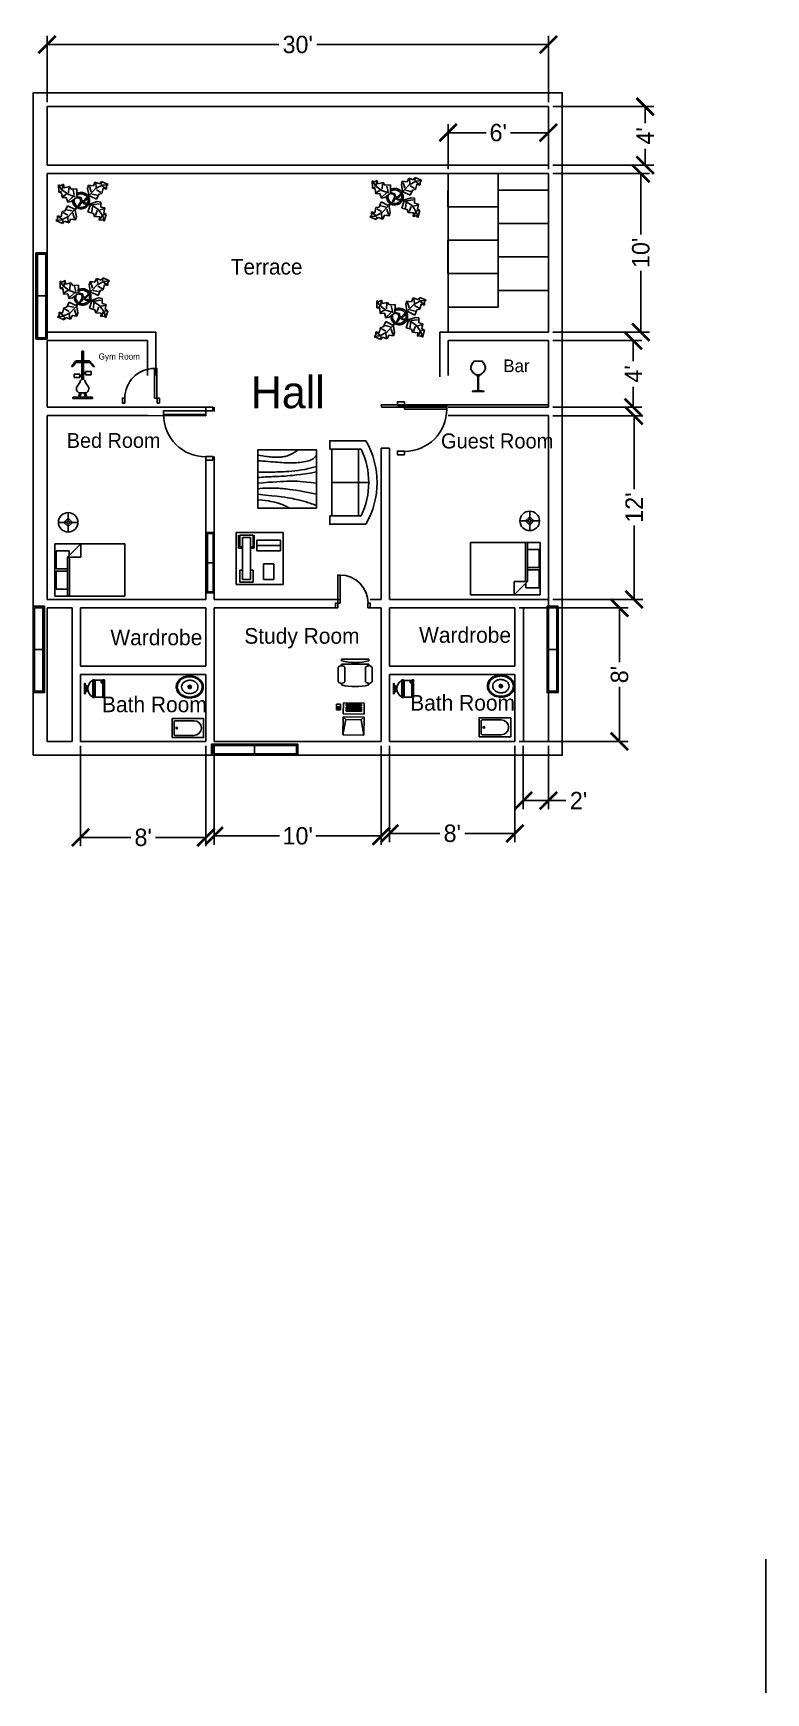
# Model space of a CAD drawing. Header units: inches. Extents: x 1434 to 1961, y 2230 to 3423.
import ezdxf

# ---------------------------------------------------------------- set-up
doc = ezdxf.new("R2010")
doc.units = ezdxf.units.IN
for name, color, linetype in [('blocks', 4, 'Continuous'), ('cad-block.com', 250, 'Continuous'), ('dim', 50, 'Continuous'), ('door', 6, 'Continuous'), ('hatches', 3, 'Continuous'), ('text', 2, 'Continuous'), ('windows', 30, 'Continuous')]:
    doc.layers.add(name, color=color, linetype=linetype)
doc.styles.get("Standard").update_dxf_attribs({"font": 'CENTAUR.TTF'})
doc.dimstyles.new('dim', dxfattribs={"dimscale": 5, "dimtxt": 2.5, "dimasz": 2.5, "dimexe": 1.25, "dimexo": 0.625, "dimtad": 0, "dimlunit": 4, "dimtxsty": 'Standard', "dimblk": 'ARCHTICK', "dimcen": 2.5, "dimadec": 0, "dimazin": 0, "dimtfac": 1, "dimtmove": 0, "dimatfit": 3, "dimfxl": 1, "dimarcsym": 0})

# ---------------------------------------------------------------- blocks, each defined once
blk = doc.blocks.new('door1')
at = {"layer": 'door'}
for points in [[(-6.1, 6), (-3.1, 6), (-3.1, 42), (-6.1, 42)], [(-44.9, 0), (-41.9, 0), (-41.9, 6), (-44.9, 6)], [(-3, 0), (0, 0), (0, 6), (-3, 6)]]:
    blk.add_lwpolyline(points, close=True, dxfattribs=at)
blk.add_arc((-6.1, 6), 36, 90, 180, dxfattribs=at)
blk = doc.blocks.new('window')
at = {"layer": 'windows'}
blk.add_line((-31, 7), (-31, 1), dxfattribs=at)
for points in [[(-62, 0), (0, 0), (0, 8), (-62, 8)], [(-61, 1), (-1, 1), (-1, 7), (-61, 7)]]:
    blk.add_lwpolyline(points, close=True, dxfattribs=at)
blk = doc.blocks.new('Bath Tub - 26 x 60 in.')
for p, q in [((8, -18), (10, -18)), ((9, -17), (9, -19))]:
    blk.add_line(p, q)
blk.add_lwpolyline([(0, -36), (0, 0), (60, 0), (60, -36)], close=True)
for points in [[(4, -30), (4, -6)], [(6, -4), (42, -4)], [(42, -32), (6, -32)]]:
    blk.add_lwpolyline(points)
for radius in [1.5, 1]:
    blk.add_circle((9, -18), radius)
for centre, radius, start, end in [((5.75, -5.75), 1.77, 81.8699, 188.1301), ((5.75, -30.25), 1.77, 171.8699, 278.1301), ((42, -18), 14, 270, 90)]:
    blk.add_arc(centre, radius, start, end)
blk = doc.blocks.new('Sink - Oval top')
for p, q in [((-1, 0), (1, 0)), ((0, 1), (0, -1))]:
    blk.add_line(p, q)
at = {"linetype": 'Continuous'}
for points in [[(-12.2, 0.4, 0.117634), (-11.5, -3.4, 0.104469), (-8.9, -6.8, 0.090016), (-5.1, -9.1, 0.08192), (-0.3, -10, 0.08192), (4.5, -9.4, 0.090016), (8.4, -7.4, 0.104469), (11.2, -4.1, 0.117634), (12.2, -0.4, 0.117634), (11.5, 3.4, 0.104469), (8.9, 6.8, 0.090016), (5.1, 9.1, 0.08192), (0.3, 10, 0.08192), (-4.5, 9.4, 0.090016), (-8.4, 7.4, 0.104469), (-11.2, 4.1, 0.117634)], [(-11.3, 0.2, 0.118622), (-10.5, -3.3, 0.104678), (-8.1, -6.4, 0.089562), (-4.5, -8.4, 0.081185), (-0.1, -9.2, 0.081185), (4.3, -8.5, 0.089562), (7.9, -6.6, 0.104678), (10.4, -3.5, 0.118622), (11.3, -0.2, 0.118622), (10.5, 3.3, 0.104678), (8.1, 6.4, 0.089562), (4.5, 8.4, 0.081185), (0.1, 9.2, 0.081185), (-4.3, 8.5, 0.089562), (-7.9, 6.6, 0.104678), (-10.4, 3.5, 0.118622)], [(-7.4, 0.1, 0.118283), (-6.9, -2.2, 0.104607), (-5.3, -4.2, 0.089718), (-3, -5.5, 0.081436), (-0.1, -6, 0.081436), (2.8, -5.6, 0.089718), (5.2, -4.3, 0.104607), (6.9, -2.3, 0.118283), (7.4, -0.1, 0.118283), (6.9, 2.2, 0.104607), (5.3, 4.2, 0.089718), (3, 5.5, 0.081436), (0.1, 6, 0.081436), (-2.8, 5.6, 0.089718), (-5.2, 4.3, 0.104607), (-6.9, 2.3, 0.118283)]]:
    blk.add_lwpolyline(points, format="xyb", close=True, dxfattribs=at)
for radius in [1.5, 1]:
    blk.add_circle((0, 0), radius)
blk = doc.blocks.new('Toilet - front')
for p, q in [((-10, 22), (-10, 12)), ((-10, 21), (-7, 21)), ((-7, 20), (-10, 20)), ((-7, 21), (-7, 20)), ((10, 12), (10, 22)), ((10.5, 12), (-10.5, 12)), ((-10.5, 10), (-10.5, 12)), ((10.5, 10), (-10.5, 10)), ((9, 13), (-9, 13)), ((-9, 13), (-9, 12)), ((4, 2), (-4, 2)), ((-4, 2), (-4, 1)), ((-3, 4.4065), (-3, 2)), ((-2, 2), (-2, 4.1658)), ((2, 4.1658), (2, 2)), ((3, 2), (3, 4.4065)), ((4, 1), (4, 2)), ((9, 12), (9, 13)), ((10.5, 12), (10.5, 10))]:
    blk.add_line(p, q)
for points in [[(10.5, 22), (10.5, 24), (-10.5, 24), (-10.5, 22)], [(6, 0), (6, 1), (-6, 1), (-6, 0)]]:
    blk.add_lwpolyline(points, close=True)
blk.add_arc((0, 15.3333), 11.3333, 208.0725, 331.9275)
blk = doc.blocks.new('Bed - Queen')
at = {"linetype": 'Continuous'}
for p, q in [((0, -80.00003), (0, 0)), ((0, 0), (59.99999, 0)), ((59.99999, 0), (59.99999, -80.00003)), ((0, -14.4), (44.8, -14.4)), ((44.8, -16.8), (0, -16.8)), ((7.99999, -1.2), (28.79998, -1.2)), ((7.99999, -14.4), (7.99999, -1.2)), ((28.79998, -1.2), (28.79998, -14.4)), ((31.19999, -1.2), (51.99999, -1.2)), ((31.19999, -14.4), (31.19999, -1.2)), ((59.99999, -29.6), (44.8, -14.4)), ((44.8, -14.4), (44.8, -29.6)), ((51.99999, -16.4), (46.79936, -16.4)), ((51.99999, -1.2), (51.99999, -16.4)), ((44.8, -29.6), (59.99999, -29.6)), ((59.99999, -80.00003), (0, -80.00003))]:
    blk.add_line(p, q, dxfattribs=at)
blk = doc.blocks.new('Chair - Desk')
at = {"linetype": 'Continuous'}
for p, q in [((-8.5, 0), (-8.5, -1)), ((-8.5, 0), (8.5, 0)), ((8.5, 0), (8.5, -1)), ((-10.5, -5), (-10.5, -14)), ((-8.5, -3), (-8.5, -4)), ((-8.5, -3), (8.5, -3)), ((-6.5, -14), (-6.5, -5)), ((-2, -3), (-2, -1.9355)), ((2, -1.9576), (2, -3)), ((6.5, -5), (6.5, -14)), ((8.5, -3), (8.5, -4)), ((10.5, -14), (10.5, -5)), ((-8.5, -15), (-8.5, -16)), ((8.5, -15), (8.5, -16))]:
    blk.add_line(p, q, dxfattribs=at)
for centre, radius, start, end in [((-8.5, -6.5), 2.5, 36.8699, 143.1301), ((0, 34.625), 36.625, 256.5803, 283.4197), ((8.5, -6.5), 2.5, 36.8699, 143.1301), ((-8.5, -12.5), 2.5, 216.8699, 323.1301), ((0, 19.625), 36.625, 256.5803, 283.4197), ((8.5, -12.5), 2.5, 216.8699, 323.1301)]:
    blk.add_arc(centre, radius, start, end, dxfattribs=at)
blk = doc.blocks.new('Computer Terminal')
at = {"linetype": 'Continuous'}
for p, q in [((-10, 11.5), (5, 11.5)), ((-8, 0.5), (-10, 11.5)), ((-10, -1.5), (-10, 11.5)), ((-10, -1.5), (-8, 0.5)), ((3, 0.5), (-8, 0.5)), ((5, 11.5), (3, 0.5)), ((3, 0.5), (5, -1.5)), ((5, 11.5), (5, -1.5)), ((5, -1.5), (-10, -1.5)), ((-10, -11.5), (-10, -3.5)), ((-10, -3.5), (5, -3.5)), ((5, -11.5), (-10, -11.5)), ((-8, -5.5), (-8, -8.5)), ((3, -5.5), (-8, -5.5)), ((3, -6.5), (-8, -6.5)), ((-8, -7.5), (3, -7.5)), ((-8, -8.5), (3, -8.5)), ((-8, -9.5), (-8, -10.5)), ((3, -9.5), (-8, -9.5)), ((-8, -10.5), (3, -10.5)), ((3, -8.5), (3, -5.5)), ((3, -10.5), (3, -9.5)), ((5, -3.5), (5, -11.5)), ((10, -6.5), (7, -6.5)), ((7, -6.5), (7, -10.5)), ((7, -10.5), (10, -10.5)), ((9.5, -7.5), (7.5, -7.5)), ((7.5, -7.5), (7.5, -8.5)), ((7.5, -8.5), (9.5, -8.5)), ((8.5, -7.5), (8.5, -8.5)), ((9.5, -8.5), (9.5, -7.5)), ((10, -10.5), (10, -6.5))]:
    blk.add_line(p, q, dxfattribs=at)
blk = doc.blocks.new('Lamp - Table')
at = {"linetype": 'Continuous'}
for p, q in [((-1, 0), (-7, 0)), ((0, 3), (-3, 0)), ((-3, 0), (0, -3)), ((0, 7), (0, 1)), ((3, 0), (0, 3)), ((0, -3), (3, 0)), ((1, 0), (7, 0)), ((0, -1), (0, -7))]:
    blk.add_line(p, q, dxfattribs=at)
for radius in [7, 1]:
    blk.add_circle((0, 0), radius, dxfattribs=at)
blk = doc.blocks.new('Sofa - Roundback Loveseat 5 ft.')
at = {"linetype": 'Continuous'}
for p, q in [((-24, -33.99998), (-24, -11.46958)), ((0, -32.44198), (0, -5.99998)), ((24.00004, -33.99998), (24.00004, -11.46958)), ((-23.9998, -13.38178), (23.99986, -13.38178)), ((-24, -32.44198), (24.00004, -32.44198))]:
    blk.add_line(p, q, dxfattribs=at)
for points in [[(-24, -33.99998), (-30, -33.99998), (-30, -7.99998)], [(30.00004, -7.99998), (30.00004, -33.99998), (24.00004, -33.99998)]]:
    blk.add_lwpolyline(points, dxfattribs=at)
for centre, radius, start, end in [((0, -60.24998), 60.24998, 60.13715, 119.8628), ((0, -61.38438), 55.38444, 64.32083, 115.6792)]:
    blk.add_arc(centre, radius, start, end, dxfattribs=at)
blk = doc.blocks.new('Table - Square Woodgrain 42 x 42 in.')
at = {"linetype": 'Continuous'}
blk.add_line((0, -42), (42, -42), dxfattribs=at)
for points in [[(0, -4), (1.704, -4.2172), (3.2358, -4.4188), (4.615, -4.604), (5.8615, -4.7721), (6.9951, -4.9224), (8.0357, -5.0541), (9.0031, -5.1667), (9.9171, -5.2594), (10.7951, -5.3316), (11.6445, -5.3836), (12.4702, -5.4157), (13.277, -5.4283), (14.0698, -5.4217), (14.8535, -5.3964), (15.6331, -5.3526), (16.4133, -5.2908), (17.1986, -5.2103), (17.9913, -5.1062), (18.793, -4.9727), (19.6056, -4.8038), (20.4307, -4.5937), (21.2701, -4.3365), (22.1256, -4.0262), (22.9989, -3.6571), (23.888, -3.2272), (24.7756, -2.7516), (25.6408, -2.2491), (26.4624, -1.7387), (27.2195, -1.2395), (27.891, -0.7703), (28.456, -0.3501), (28.8934, 0.002)], [(0, -42), (0, 0), (42, 0), (42, -42)], [(0, -8), (1.8203, -8.1001), (3.6741, -8.2149), (5.5411, -8.3408), (7.4011, -8.4741), (9.2339, -8.6112), (11.0193, -8.7484), (12.7371, -8.8821), (14.3671, -9.0086), (15.8954, -9.1246), (17.3337, -9.2278), (18.6997, -9.3159), (20.0116, -9.387), (21.2871, -9.4389), (22.5442, -9.4696), (23.8008, -9.477), (25.0749, -9.459), (26.3791, -9.4137), (27.7049, -9.3403), (29.0383, -9.2382), (30.3655, -9.1068), (31.6728, -8.9455), (32.9461, -8.7535), (34.1717, -8.5304), (35.3358, -8.2756), (36.4268, -7.9863), (37.443, -7.6521), (38.3849, -7.2603), (39.253, -6.7986), (40.048, -6.2542), (40.7705, -5.6147), (41.421, -4.8674), (42, -4)], [(42, -12), (39.1784, -12.8621), (36.4519, -13.5654), (33.8246, -14.1294), (31.3004, -14.5731), (28.8832, -14.9161), (26.577, -15.1775), (24.3858, -15.3768), (22.3136, -15.5332), (20.3622, -15.6632), (18.5254, -15.7718), (16.7947, -15.8612), (15.1618, -15.9338), (13.6183, -15.9916), (12.1558, -16.0369), (10.7659, -16.0718), (9.4403, -16.0987), (8.1703, -16.1191), (6.9461, -16.1325), (5.7577, -16.1377), (4.595, -16.1335), (3.4479, -16.1188), (2.3064, -16.0924), (1.1604, -16.0532), (0, -16)], [(42, -16), (37.6529, -16.7365), (33.8802, -17.329), (30.6179, -17.7961), (27.8015, -18.1561), (25.3668, -18.4275), (23.2497, -18.6288), (21.3859, -18.7785), (19.7111, -18.8949), (18.1693, -18.9939), (16.7375, -19.0795), (15.401, -19.1534), (14.1449, -19.217), (12.9544, -19.2717), (11.8148, -19.3191), (10.7113, -19.3606), (9.6291, -19.3976), (8.5534, -19.4323), (7.47, -19.4689), (6.3643, -19.5122), (5.222, -19.5672), (4.0288, -19.6386), (2.7703, -19.7313), (1.4321, -19.8501), (0, -20)], [(0, -24), (3.9243, -23.6805), (7.4766, -23.4138), (10.6891, -23.1954), (13.5943, -23.0205), (16.2247, -22.8847), (18.6125, -22.7832), (20.7903, -22.7116), (22.7903, -22.6651), (24.6563, -22.642), (26.4764, -22.6507), (28.35, -22.7024), (30.3766, -22.8084), (32.6555, -22.98), (35.2861, -23.2283), (38.3678, -23.5645), (42, -24)], [(42, -32), (37.392, -31.017), (33.4585, -30.2231), (30.1291, -29.5949), (27.3334, -29.109), (25.0009, -28.742), (23.0612, -28.4707), (21.4439, -28.2716), (20.0786, -28.1215), (18.8998, -28.0002), (17.8609, -27.9014), (16.9206, -27.8219), (16.0371, -27.7588), (15.1691, -27.709), (14.2748, -27.6693), (13.3128, -27.6368), (12.2415, -27.6083), (11.0295, -27.5824), (9.6867, -27.5643), (8.233, -27.5608), (6.6884, -27.5787), (5.0728, -27.6248), (3.4062, -27.7058), (1.7086, -27.8286), (0, -28)], [(0, -32), (5.4026, -32.5358), (9.9494, -33.019), (13.7424, -33.4553), (16.8834, -33.8505), (19.4743, -34.2106), (21.6171, -34.5413), (23.4136, -34.8486), (24.9657, -35.1382), (26.3614, -35.4156), (27.6332, -35.6841), (28.7995, -35.9467), (29.8788, -36.2064), (30.8897, -36.4661), (31.8507, -36.7288), (32.7802, -36.9973), (33.6968, -37.2747), (34.6175, -37.5635), (35.5531, -37.8651), (36.5128, -38.1805), (37.506, -38.5108), (38.5421, -38.8568), (39.6302, -39.2197), (40.7797, -39.6004), (42, -40)], [(0, -36), (3.0098, -36.2857), (5.5354, -36.5643), (7.6368, -36.8359), (9.374, -37.1009), (10.807, -37.3597), (11.9957, -37.6126), (13.0002, -37.8599), (13.8804, -38.102), (14.6874, -38.3393), (15.4365, -38.5729), (16.1338, -38.8041), (16.7858, -39.0341), (17.3987, -39.264), (17.9787, -39.4952), (18.5322, -39.7288), (19.0655, -39.9662), (19.5832, -40.2081), (20.0842, -40.4544), (20.5657, -40.7046), (21.0249, -40.9581), (21.459, -41.2144), (21.8653, -41.4731), (22.2409, -41.7335), (22.5831, -41.9951)]]:
    blk.add_lwpolyline(points, dxfattribs=at)
blk = doc.blocks.new('Phone - Desk')
at = {"linetype": 'Continuous'}
for p, q in [((-4.5, -5), (-4.5, 5)), ((-4.5, 5), (4.5, 5)), ((-4, 4.5), (-4, 2)), ((-3.75, 4.5), (-3.75, 2.25)), ((-1.25, 4.5), (-3.75, 4.5)), ((-3.25, 4), (-3.25, -4)), ((-3.25, 4), (-1.75, 4)), ((-1.75, -4), (-1.75, 4)), ((-1.25, 2.25), (-1.25, 4.5)), ((-1, 2), (-1, 4.5)), ((4, 3.5), (-0.5, 3.5)), ((-0.5, 3.5), (-0.5, 1.5)), ((4, 1.5), (4, 3.5)), ((4.5, 5), (4.5, -5)), ((-4, 2), (-3.25, 2)), ((-3.75, 2.25), (-3.25, 2.25)), ((-1.75, 2.25), (-1.25, 2.25)), ((-1.75, 2), (-1, 2)), ((-0.5, 2.5), (4, 2.5)), ((-0.5, 1.5), (4, 1.5)), ((-3.75, -2.25), (-3.25, -2.25)), ((-3.75, -4.5), (-3.75, -2.25)), ((-1.75, -2.25), (-1.25, -2.25)), ((-1.25, -2.25), (-1.25, -4.5)), ((2.75, -1), (0.75, -1)), ((0.75, -1), (0.75, -4)), ((2.75, -4), (2.75, -1)), ((4.5, -5), (-4.5, -5)), ((-1.25, -4.5), (-3.75, -4.5)), ((-3.25, -4), (-1.75, -4)), ((0.75, -4), (2.75, -4))]:
    blk.add_line(p, q, dxfattribs=at)
blk = doc.blocks.new('Plant - Rubber or Philodendron')
at = {"linetype": 'Continuous'}
for p, q in [((8.8871, 10.7908), (9.9809, 13.4933)), ((9.9809, 13.4933), (13.3837, 12.301)), ((10.5828, 12.6946), (10.8893, 9.7953)), ((13.3837, 12.301), (14.68, 13.9039)), ((14.5816, 13.2037), (14.3848, 11.8033)), ((14.68, 13.9039), (19.3848, 11.8146)), ((-16.2005, 11.4774), (-13.9899, 8.1064)), ((-16.2005, 11.4774), (-14.8639, 10.7964)), ((-16.0159, 6.3329), (-16.2005, 11.4774)), ((-14.0069, 5.8704), (-16.0159, 6.3329)), ((-15.3434, 6.5514), (-13.9984, 6.9884)), ((-14.8639, 10.7964), (-12.6195, 11.8975)), ((-13.5868, 2.2894), (-14.0069, 5.8704)), ((-13.9899, 8.1064), (-9.5434, 4.7185)), ((-10.6784, 2.491), (-13.5868, 2.2894)), ((-13.3174, 8.325), (-13.0735, 11.0065)), ((-13.1329, 3.1804), (-10.6614, 4.727)), ((-12.6195, 11.8975), (-12.1909, 9.4345)), ((-12.1909, 9.4345), (-8.3829, 10.3)), ((-9.5858, -0.8715), (-10.6784, 2.491)), ((-9.5434, 4.7185), (-4.1917, 2.9888)), ((-9.1318, 0.0195), (-5.9793, 2.9025)), ((-8.8369, 9.409), (-9.0894, 5.6095)), ((-8.3829, 10.3), (-7.0549, 8.501)), ((-7.1228, -0.443), (-3.5248, 2.2131)), ((-7.0549, 8.501), (-3.0284, 8.6941)), ((-4.8529, 4.012), (-5.7184, 7.82)), ((-3.5248, 2.2131), (-3.3011, 2.4355)), ((-3.3011, 2.4355), (-0.5306, 1.7947)), ((-3.0284, 8.6941), (-3.0709, 3.1041)), ((-3.0709, 3.1041), (0.0797, 2.3163)), ((-0.5306, 1.7947), (-0.2255, -0.5527)), ((-0.5306, 1.7947), (-0.5306, 1.7947)), ((0.0797, 2.3163), (0.4866, -0.031)), ((0.4866, -0.031), (2.1141, 0.2298)), ((2.1141, 0.2298), (5.4346, 3.9146)), ((6.1032, 3.6844), (2.8262, -0.031)), ((4.6914, 8.8812), (5.3859, 11.2828)), ((4.6914, 8.8812), (5.5014, 4.4831)), ((5.3859, 11.2828), (8.8871, 10.7908)), ((5.4346, 3.9146), (5.5014, 4.4831)), ((5.9878, 10.4842), (7.1971, 6.3869)), ((11.1089, 1.1958), (6.1032, 3.6844)), ((10.3916, 8.7942), (6.2847, 4.4028)), ((7.7005, 4.8881), (11.5025, 3.9967)), ((15.3859, 11.3055), (10.3916, 8.7942)), ((14.2977, 6.1031), (10.9934, 7.9956)), ((12.7005, 4.8994), (11.1089, 1.1958)), ((14.8995, 5.3044), (12.7005, 4.8994)), ((15.7909, 9.1065), (14.8995, 5.3044)), ((15.2875, 10.6053), (17.5907, 9.2105)), ((19.3848, 11.8146), (15.3859, 11.3055)), ((18.1925, 8.4119), (15.7909, 9.1065)), ((19.3848, 11.8146), (18.1868, 10.9119)), ((18.1868, 10.9119), (18.1925, 8.4119)), ((-16.8157, -10.7754), (-14.4141, -11.4699)), ((-16.8101, -13.2754), (-16.8157, -10.7754)), ((-13.9107, -12.9688), (-16.2139, -11.574)), ((-14.4141, -11.4699), (-13.5228, -7.6679)), ((-14.0091, -13.669), (-9.0148, -11.1577)), ((-13.5228, -7.6679), (-11.3237, -7.2629)), ((-12.921, -8.4665), (-9.6166, -10.359)), ((-11.3237, -7.2629), (-9.7321, -3.5593)), ((-6.3237, -7.2516), (-10.1257, -6.3602)), ((-9.7321, -3.5593), (-4.7264, -6.0479)), ((-7.1228, -0.443), (-9.5858, -0.8715)), ((-9.0148, -11.1577), (-4.9047, -6.8122)), ((-4.611, -12.8477), (-5.8203, -8.7504)), ((-2.019, -3.6148), (-4.7264, -6.0479)), ((-4.1246, -6.8466), (-4.0579, -6.2781)), ((-3.3146, -11.2447), (-4.1246, -6.8466)), ((-4.0579, -6.2781), (-0.9375, -3.1608)), ((-3.3146, -11.2447), (-4.0092, -13.6463)), ((-2.019, -3.6148), (-0.2255, -0.5527)), ((-0.9375, -3.1608), (0.5883, -0.8135)), ((0.5883, -0.8135), (2.2447, -2.0916)), ((2.8262, -0.031), (1.3003, -0.5527)), ((1.3003, -0.5527), (2.4193, -1.4655)), ((2.2447, -2.0916), (6.7108, -2.6626)), ((2.4193, -1.4655), (6.895, -2.1175)), ((4.943, -7.9659), (6.7108, -2.6626)), ((8.8321, -9.0266), (4.943, -7.9659)), ((11.6605, -0.5413), (6.895, -2.1175)), ((12.3677, -6.1981), (7.219, -2.6772)), ((8.125, -4.0768), (7.7715, -7.9659)), ((8.3544, -2.7453), (13.1973, -2.1704)), ((9.5392, -11.1479), (8.8321, -9.0266)), ((13.4283, -11.5015), (9.5392, -11.1479)), ((10.2463, -10.4408), (11.6605, -6.9053)), ((11.6605, -0.5413), (14.1354, -0.8948)), ((15.5496, -10.7943), (12.3677, -6.1981)), ((13.0748, -13.9763), (13.4283, -11.5015)), ((16.2567, -5.8446), (13.4283, -6.5517)), ((14.8425, -10.7943), (13.7819, -13.2692)), ((14.1354, -0.8948), (14.1354, -4.4304)), ((14.1354, -4.4304), (16.9638, -5.1375)), ((16.6103, -14.6834), (15.5496, -10.7943)), ((17.3174, -9.7337), (15.9032, -9.7337)), ((16.9638, -5.1375), (16.2567, -8.673)), ((16.2567, -8.673), (18.0245, -9.7337)), ((18.0245, -9.7337), (16.6103, -14.6834)), ((-18.008, -14.1781), (-16.8101, -13.2754)), ((-18.008, -14.1781), (-14.0091, -13.669)), ((-13.3032, -16.2674), (-18.008, -14.1781)), ((-12.0069, -14.6645), (-13.3032, -16.2674)), ((-13.2048, -15.5672), (-13.008, -14.1668)), ((-8.6042, -15.8568), (-12.0069, -14.6645)), ((-9.206, -15.0581), (-9.5126, -12.1588)), ((-7.5103, -13.1543), (-8.6042, -15.8568)), ((-4.0092, -13.6463), (-7.5103, -13.1543)), ((15.5496, -13.6228), (13.0748, -13.9763)), ((16.6103, -14.6834), (15.5496, -13.6228))]:
    blk.add_line(p, q, dxfattribs=at)
for centre, radius, start, end in [((0.0308, 0.1664), 6, 178.6147, 235.1169), ((0.0308, 0.1664), 5, 168.1647, 238.6725), ((0, 0), 6.1275, 34.37569, 120.1028), ((-0.0601, -0.2075), 5.2461, 33.82192, 124.9414), ((-0.2664, 0.1682), 5.2775, 338.4094, 20.03007), ((-0.098, 0.1364), 6.1288, 341.2017, 26.09184), ((-0.0234, 0.3825), 6.1492, 242.5812, 331.2714), ((-0.1102, 0.4886), 5.2883, 247.3711, 327.472)]:
    blk.add_arc(centre, radius, start, end, dxfattribs=at)
blk = doc.blocks.new('Exercise Bike')
at = {"linetype": 'Continuous'}
for p, q in [((-0.75, 10), (-0.75, 17)), ((-0.75, 17), (0.25, 17)), ((-0.5, 17), (-0.5, 9.9929)), ((-0.25, 10), (-0.25, 17)), ((0, 17), (0, 9.9929)), ((0.25, 17), (0.25, 10)), ((-5.25, 10), (-8.25, 6)), ((-8.25, 6), (-7.25, 6)), ((-7.25, 6), (-5.25, 9)), ((-6.25, -2), (-6.25, 0.5)), ((-2.25, 0.5), (-6.25, 0.5)), ((-0.75, 10), (-5.25, 10)), ((-5.25, 9), (4.75, 9)), ((-2.25, -0.5), (-2.25, 0.5)), ((4.75, 10), (-0.75, 10)), ((-0.75, 5), (-0.75, 9)), ((-0.75, -3.0635), (-0.75, 5)), ((-0.75, 5), (0.25, 5)), ((-0.5, 8.9396), (-0.5, 5)), ((-0.25, 5), (-0.25, 9)), ((0, 8.9396), (0, 5)), ((0.25, 9), (0.25, 5)), ((0.25, 5), (0.25, -3.0635)), ((0.25, 1.5), (1.75, 1.5)), ((0.25, 1), (1.75, 1)), ((1.75, 2.5), (5.75, 2.5)), ((1.75, 1.5), (1.75, 2.5)), ((1.75, 1.5), (1.75, 0)), ((1.75, 0), (5.75, 0)), ((8.25, 6), (4.75, 10)), ((4.75, 9), (7.25, 6)), ((5.75, 2.5), (5.75, 0)), ((7.25, 6), (8.25, 6)), ((-2.25, -2), (-6.25, -2)), ((-2.25, -0.5), (-0.75, -0.5)), ((-2.25, -1), (-2.25, -0.5)), ((-2.25, -1), (-2.25, -2)), ((-0.75, -1), (-2.25, -1)), ((-7.25, -16), (-7.25, -17)), ((-4.75, -16), (-7.25, -16)), ((-7.25, -17), (6.75, -17)), ((-3.25, -16), (-4.75, -16)), ((-2.25, -13), (-3.25, -16)), ((-2.25, -16), (-1.25, -13)), ((-2.25, -13), (1.75, -13)), ((1.75, -16), (-2.25, -16)), ((0.75, -13), (1.75, -16)), ((1.75, -13), (2.75, -16)), ((6.75, -16), (2.75, -16)), ((6.75, -17), (6.75, -16))]:
    blk.add_line(p, q, dxfattribs=at)
for centre, radius, start, end in [((0.1685, -10.5843), 4.9531, 133.6443, 173.2256), ((-1.7006, -10.0005), 3.0494, 179.9906, 259.6205), ((-9.6692, -1.9154), 8.1889, 321.6175, 345.2525), ((-0.25, -4.625), 1.625, 22.61987, 157.3801), ((9.1691, -1.9154), 8.1889, 194.7476, 218.3825), ((1.2006, -10.0005), 3.0494, 280.3795, 0.0093894), ((-0.6686, -10.5843), 4.9531, 6.774486, 46.35562)]:
    blk.add_arc(centre, radius, start, end, dxfattribs=at)
blk = doc.blocks.new('_ArchTick')
at = {"color": 0, "linetype": 'ByBlock', "const_width": 0.15}
blk.add_lwpolyline([(-0.5, -0.5), (0.5, 0.5)], dxfattribs=at)
blk = doc.blocks.new('*D20')
at = {"layer": 'Defpoints', "color": 0, "transparency": 16777216}
for p in [(1468.4, 2913.8), (1558.4, 2913.8), (1558.4, 2844.8)]:
    blk.add_point(p, dxfattribs=at)
at = {"layer": 'dim', "color": 0, "lineweight": -2, "transparency": 16777216}
for p, q in [((1468.4, 2910.7), (1468.4, 2838.5)), ((1558.4, 2910.7), (1558.4, 2838.5)), ((1468.4, 2844.8), (1504.5, 2844.8)), ((1558.4, 2844.8), (1522.3, 2844.8))]:
    blk.add_line(p, q, dxfattribs=at)
at = {"layer": 'dim', "color": 0, "lineweight": -2, "transparency": 16777216, "xscale": 12.5, "yscale": 12.5, "zscale": 12.5, "rotation": 180}
blk.add_blockref('_ArchTick', (1468.4, 2844.8), dxfattribs=at)
at = {"layer": 'dim', "color": 0, "lineweight": -2, "transparency": 16777216, "xscale": 12.5, "yscale": 12.5, "zscale": 12.5}
blk.add_blockref('_ArchTick', (1558.4, 2844.8), dxfattribs=at)
at = {"layer": 'dim', "color": 0, "transparency": 16777216, "insert": (1513.4, 2844.8), "char_height": 12.5, "attachment_point": 5}
blk.add_mtext("8'", dxfattribs=at)
blk = doc.blocks.new('*D21')
at = {"layer": 'Defpoints', "color": 0, "transparency": 16777216}
for p in [(1564.4, 2913.8), (1684.4, 2913.8), (1684.4, 2845.9)]:
    blk.add_point(p, dxfattribs=at)
at = {"layer": 'dim', "color": 0, "lineweight": -2, "transparency": 16777216}
for p, q in [((1564.4, 2910.7), (1564.4, 2839.6)), ((1684.4, 2910.7), (1684.4, 2839.6)), ((1564.4, 2845.9), (1611.3, 2845.9)), ((1684.4, 2845.9), (1637.5, 2845.9))]:
    blk.add_line(p, q, dxfattribs=at)
at = {"layer": 'dim', "color": 0, "lineweight": -2, "transparency": 16777216, "xscale": 12.5, "yscale": 12.5, "zscale": 12.5, "rotation": 180}
blk.add_blockref('_ArchTick', (1564.4, 2845.9), dxfattribs=at)
at = {"layer": 'dim', "color": 0, "lineweight": -2, "transparency": 16777216, "xscale": 12.5, "yscale": 12.5, "zscale": 12.5}
blk.add_blockref('_ArchTick', (1684.4, 2845.9), dxfattribs=at)
at = {"layer": 'dim', "color": 0, "transparency": 16777216, "insert": (1624.4, 2845.9), "char_height": 12.5, "attachment_point": 5}
blk.add_mtext("10'", dxfattribs=at)
blk = doc.blocks.new('*D22')
at = {"layer": 'Defpoints', "color": 0, "transparency": 16777216}
for p in [(1804.4, 3201.8), (1804.4, 3153.8), (1865.4, 3153.8)]:
    blk.add_point(p, dxfattribs=at)
at = {"layer": 'dim', "color": 0, "lineweight": -2, "transparency": 16777216}
for p, q in [((1807.5, 3201.8), (1871.6, 3201.8)), ((1865.4, 3201.8), (1865.4, 3187)), ((1865.4, 3153.8), (1865.4, 3168.6)), ((1807.5, 3153.8), (1871.6, 3153.8))]:
    blk.add_line(p, q, dxfattribs=at)
at = {"layer": 'dim', "color": 0, "lineweight": -2, "transparency": 16777216, "xscale": 12.5, "yscale": 12.5, "zscale": 12.5}
for p, rotation in [((1865.4, 3201.8), 90), ((1865.4, 3153.8), 270)]:
    blk.add_blockref('_ArchTick', p, dxfattribs=dict(at, rotation=rotation))
at = {"layer": 'dim', "color": 0, "transparency": 16777216, "insert": (1865.4, 3177.8), "char_height": 12.5, "attachment_point": 5, "rotation": 90}
blk.add_mtext("4'", dxfattribs=at)
blk = doc.blocks.new('wine glass 1_cad-block.com')
for points in [[(0, 217), (-30, 217, -0.000002), (-30, 217, 0.61189), (-31, 215, -0.038243), (-37, 207, 0.093146), (-51, 179, 0.205185), (-48, 152, 0.130338), (-21, 123, -0.051117), (-9, 114, -0.172723), (-3, 103, -0.024234), (-2, 96), (-2, 15, -0.097914), (-4, 9, -0.199412), (-5, 7, -0.071481), (-12, 6, -0.019907), (-39, 4, 0.373891), (-42, 2, 0.414865), (-40, 0), (0, 0)], [(0, 217), (30, 217, 0.000002), (30, 217, -0.61189), (31, 215, 0.038243), (37, 207, -0.093146), (51, 179, -0.205185), (48, 152, -0.130338), (21, 123, 0.051117), (9, 114, 0.172723), (3, 103, 0.024234), (2, 96), (2, 15, 0.097914), (4, 9, 0.199412), (5, 7, 0.071481), (12, 6, 0.019907), (39, 4, -0.373891), (42, 2, -0.414865), (40, 0), (0, 0)]]:
    blk.add_lwpolyline(points, format="xyb")
at = {"color": 251}
for points in [[(0, 119, -0.1738), (-27, 129, -0.102659), (-47, 152, -0.205185), (-50, 179, -0.093146), (-36, 206, 0.045125), (-29, 216, 0.045125)], [(0, 119, 0.1738), (27, 129, 0.102659), (47, 152, 0.205185), (50, 179, 0.093146), (36, 206, -0.045125), (29, 216, -0.045125)]]:
    blk.add_lwpolyline(points, format="xyb", dxfattribs=at)
for points in [[(-30, 217), (-30, 217)], [(30, 217), (30, 217)]]:
    blk.add_lwpolyline(points)
for centre, start, end in [((-30, 216), 332.0751, 90), ((30, 216), 90, 207.9249)]:
    blk.add_arc(centre, 0.812, start, end)
blk = doc.blocks.new('A$C99d9858b')
at = {"layer": 'cad-block.com', "color": 5}
blk.add_blockref('wine glass 1_cad-block.com', (53, 0), dxfattribs=at)
blk = doc.blocks.new('*D27')
at = {"layer": 'Defpoints', "color": 0, "transparency": 16777216}
for p in [(1690.4, 2913.8), (1780.4, 2913.8), (1780.4, 2847.7)]:
    blk.add_point(p, dxfattribs=at)
at = {"layer": 'dim', "color": 0, "lineweight": -2, "transparency": 16777216}
for p, q in [((1690.4, 2910.7), (1690.4, 2841.4)), ((1780.4, 2910.7), (1780.4, 2841.4)), ((1690.4, 2847.7), (1726.5, 2847.7)), ((1780.4, 2847.7), (1744.3, 2847.7))]:
    blk.add_line(p, q, dxfattribs=at)
at = {"layer": 'dim', "color": 0, "lineweight": -2, "transparency": 16777216, "xscale": 12.5, "yscale": 12.5, "zscale": 12.5, "rotation": 180}
blk.add_blockref('_ArchTick', (1690.4, 2847.7), dxfattribs=at)
at = {"layer": 'dim', "color": 0, "lineweight": -2, "transparency": 16777216, "xscale": 12.5, "yscale": 12.5, "zscale": 12.5}
blk.add_blockref('_ArchTick', (1780.4, 2847.7), dxfattribs=at)
at = {"layer": 'dim', "color": 0, "transparency": 16777216, "insert": (1735.4, 2847.7), "char_height": 12.5, "attachment_point": 5}
blk.add_mtext("8'", dxfattribs=at)
blk = doc.blocks.new('*D28')
at = {"layer": 'Defpoints', "color": 0, "transparency": 16777216}
for p in [(1786.4, 2913.8), (1804.4, 2913.8), (1804.4, 2871.3)]:
    blk.add_point(p, dxfattribs=at)
at = {"layer": 'dim', "color": 0, "lineweight": -2, "transparency": 16777216}
for p, q in [((1786.4, 2910.7), (1786.4, 2865.1)), ((1804.4, 2910.7), (1804.4, 2865.1)), ((1786.4, 2871.3), (1804.4, 2871.3)), ((1804.4, 2871.3), (1816.9, 2871.3))]:
    blk.add_line(p, q, dxfattribs=at)
at = {"layer": 'dim', "color": 0, "lineweight": -2, "transparency": 16777216, "xscale": 12.5, "yscale": 12.5, "zscale": 12.5, "rotation": 180}
blk.add_blockref('_ArchTick', (1786.4, 2871.3), dxfattribs=at)
at = {"layer": 'dim', "color": 0, "lineweight": -2, "transparency": 16777216, "xscale": 12.5, "yscale": 12.5, "zscale": 12.5}
blk.add_blockref('_ArchTick', (1804.4, 2871.3), dxfattribs=at)
at = {"layer": 'dim', "color": 0, "transparency": 16777216, "insert": (1826.1, 2871.3), "char_height": 12.5, "attachment_point": 5}
blk.add_mtext("2'", dxfattribs=at)
blk = doc.blocks.new('*D30')
at = {"layer": 'Defpoints', "color": 0, "transparency": 16777216}
for p in [(1780.4, 3009.8), (1780.4, 2913.8), (1855.5, 2913.8)]:
    blk.add_point(p, dxfattribs=at)
at = {"layer": 'dim', "color": 0, "lineweight": -2, "transparency": 16777216}
for p, q in [((1783.5, 3009.8), (1861.8, 3009.8)), ((1855.5, 3009.8), (1855.5, 2970.7)), ((1855.5, 2913.8), (1855.5, 2953)), ((1783.5, 2913.8), (1861.8, 2913.8))]:
    blk.add_line(p, q, dxfattribs=at)
at = {"layer": 'dim', "color": 0, "lineweight": -2, "transparency": 16777216, "xscale": 12.5, "yscale": 12.5, "zscale": 12.5}
for p, rotation in [((1855.5, 3009.8), 90), ((1855.5, 2913.8), 270)]:
    blk.add_blockref('_ArchTick', p, dxfattribs=dict(at, rotation=rotation))
at = {"layer": 'dim', "color": 0, "transparency": 16777216, "insert": (1855.5, 2961.8), "char_height": 12.5, "attachment_point": 5, "rotation": 90}
blk.add_mtext("8'", dxfattribs=at)
blk = doc.blocks.new('*D31')
at = {"layer": 'Defpoints', "color": 0, "transparency": 16777216}
for p in [(1804.4, 3147.8), (1804.4, 3015.8), (1866, 3015.8)]:
    blk.add_point(p, dxfattribs=at)
at = {"layer": 'dim', "color": 0, "lineweight": -2, "transparency": 16777216}
for p, q in [((1807.5, 3147.8), (1872.2, 3147.8)), ((1866, 3147.8), (1866, 3094.9)), ((1866, 3015.8), (1866, 3068.8)), ((1807.5, 3015.8), (1872.2, 3015.8))]:
    blk.add_line(p, q, dxfattribs=at)
at = {"layer": 'dim', "color": 0, "lineweight": -2, "transparency": 16777216, "xscale": 12.5, "yscale": 12.5, "zscale": 12.5}
for p, rotation in [((1866, 3147.8), 90), ((1866, 3015.8), 270)]:
    blk.add_blockref('_ArchTick', p, dxfattribs=dict(at, rotation=rotation))
at = {"layer": 'dim', "color": 0, "transparency": 16777216, "insert": (1866, 3081.8), "char_height": 12.5, "attachment_point": 5, "rotation": 90}
blk.add_mtext("12'", dxfattribs=at)
blk = doc.blocks.new('*D33')
at = {"layer": 'Defpoints', "color": 0, "transparency": 16777216}
for p in [(1804.4, 3321.8), (1804.4, 3207.8), (1870.8, 3207.8)]:
    blk.add_point(p, dxfattribs=at)
at = {"layer": 'dim', "color": 0, "lineweight": -2, "transparency": 16777216}
for p, q in [((1807.5, 3321.8), (1877.1, 3321.8)), ((1870.8, 3321.8), (1870.8, 3277.9)), ((1870.8, 3207.8), (1870.8, 3251.8)), ((1807.5, 3207.8), (1877.1, 3207.8))]:
    blk.add_line(p, q, dxfattribs=at)
at = {"layer": 'dim', "color": 0, "lineweight": -2, "transparency": 16777216, "xscale": 12.5, "yscale": 12.5, "zscale": 12.5}
for p, rotation in [((1870.8, 3321.8), 90), ((1870.8, 3207.8), 270)]:
    blk.add_blockref('_ArchTick', p, dxfattribs=dict(at, rotation=rotation))
at = {"layer": 'dim', "color": 0, "transparency": 16777216, "insert": (1870.8, 3264.8), "char_height": 12.5, "attachment_point": 5, "rotation": 90}
blk.add_mtext("10'", dxfattribs=at)
blk = doc.blocks.new('*D34')
at = {"layer": 'Defpoints', "color": 0, "transparency": 16777216}
for p in [(1804.4, 3414.4), (1444.4, 3369.8), (1804.4, 3369.8)]:
    blk.add_point(p, dxfattribs=at)
at = {"layer": 'dim', "color": 0, "lineweight": -2, "transparency": 16777216}
for p, q in [((1444.4, 3373), (1444.4, 3420.6)), ((1444.4, 3414.4), (1610.7, 3414.4)), ((1804.4, 3414.4), (1638.1, 3414.4)), ((1804.4, 3373), (1804.4, 3420.6))]:
    blk.add_line(p, q, dxfattribs=at)
at = {"layer": 'dim', "color": 0, "lineweight": -2, "transparency": 16777216, "xscale": 12.5, "yscale": 12.5, "zscale": 12.5, "rotation": 180}
blk.add_blockref('_ArchTick', (1444.4, 3414.4), dxfattribs=at)
at = {"layer": 'dim', "color": 0, "lineweight": -2, "transparency": 16777216, "xscale": 12.5, "yscale": 12.5, "zscale": 12.5}
blk.add_blockref('_ArchTick', (1804.4, 3414.4), dxfattribs=at)
at = {"layer": 'dim', "color": 0, "transparency": 16777216, "insert": (1624.4, 3414.4), "char_height": 12.5, "attachment_point": 5}
blk.add_mtext("30'", dxfattribs=at)
blk = doc.blocks.new('*D35')
at = {"layer": 'Defpoints', "color": 0, "transparency": 16777216}
for p in [(1804.4, 3351.1), (1732.4, 3321.8), (1804.4, 3321.8)]:
    blk.add_point(p, dxfattribs=at)
at = {"layer": 'dim', "color": 0, "lineweight": -2, "transparency": 16777216}
for p, q in [((1732.4, 3325), (1732.4, 3357.3)), ((1732.4, 3351.1), (1759.7, 3351.1)), ((1804.4, 3351.1), (1777.2, 3351.1)), ((1804.4, 3325), (1804.4, 3357.3))]:
    blk.add_line(p, q, dxfattribs=at)
at = {"layer": 'dim', "color": 0, "lineweight": -2, "transparency": 16777216, "xscale": 12.5, "yscale": 12.5, "zscale": 12.5, "rotation": 180}
blk.add_blockref('_ArchTick', (1732.4, 3351.1), dxfattribs=at)
at = {"layer": 'dim', "color": 0, "lineweight": -2, "transparency": 16777216, "xscale": 12.5, "yscale": 12.5, "zscale": 12.5}
blk.add_blockref('_ArchTick', (1804.4, 3351.1), dxfattribs=at)
at = {"layer": 'dim', "color": 0, "transparency": 16777216, "insert": (1768.4, 3351.1), "char_height": 12.5, "attachment_point": 5}
blk.add_mtext("6'", dxfattribs=at)
blk = doc.blocks.new('*D36')
at = {"layer": 'Defpoints', "color": 0, "transparency": 16777216}
for p in [(1804.4, 3369.8), (1804.4, 3327.8), (1873.9, 3327.8)]:
    blk.add_point(p, dxfattribs=at)
at = {"layer": 'dim', "color": 0, "lineweight": -2, "transparency": 16777216}
for p, q in [((1807.5, 3369.8), (1880.1, 3369.8)), ((1873.9, 3369.8), (1873.9, 3358)), ((1873.9, 3327.8), (1873.9, 3339.6)), ((1807.5, 3327.8), (1880.1, 3327.8))]:
    blk.add_line(p, q, dxfattribs=at)
at = {"layer": 'dim', "color": 0, "lineweight": -2, "transparency": 16777216, "xscale": 12.5, "yscale": 12.5, "zscale": 12.5}
for p, rotation in [((1873.9, 3369.8), 90), ((1873.9, 3327.8), 270)]:
    blk.add_blockref('_ArchTick', p, dxfattribs=dict(at, rotation=rotation))
at = {"layer": 'dim', "color": 0, "transparency": 16777216, "insert": (1873.9, 3348.8), "char_height": 12.5, "attachment_point": 5, "rotation": 90}
blk.add_mtext("4'", dxfattribs=at)

msp = doc.modelspace()

# ---------------------------------------------------------------- linework, layer by layer
for p, q in [((1732.415, 3327.835), (1444.415, 3327.835)), ((1732.415, 3327.835), (1804.415, 3327.835)), ((1732.415, 3321.835), (1444.415, 3321.835)), ((1732.415, 3207.835), (1732.415, 3321.835)), ((1732.415, 3321.835), (1804.415, 3321.835)), ((1804.415, 3321.835), (1768.415, 3321.835)), ((1768.415, 3321.835), (1768.415, 3225.835)), ((1516.415, 3207.835), (1444.415, 3207.835)), ((1732.415, 3207.835), (1804.415, 3207.835)), ((1516.415, 3201.835), (1444.415, 3201.835)), ((1732.415, 3201.835), (1804.415, 3201.835)), ((1516.415, 3153.835), (1444.415, 3153.835)), ((1516.415, 3147.835), (1444.415, 3147.835)), ((1558.415, 3147.769), (1558.415, 3153.835)), ((1564.415, 3150.835), (1564.415, 3153.835)), ((1732.415, 3153.835), (1804.415, 3153.835)), ((1732.415, 3147.835), (1804.415, 3147.835)), ((1558.415, 3015.835), (1558.415, 3111.905)), ((1564.415, 3015.835), (1564.415, 3111.905)), ((1690.415, 3015.835), (1690.415, 3114.905)), ((1558.415, 3015.835), (1444.415, 3015.835)), ((1444.415, 3009.835), (1444.415, 2913.835)), ((1444.415, 3009.835), (1462.415, 3009.835)), ((1462.415, 3009.835), (1444.415, 3009.835)), ((1462.415, 3009.835), (1462.415, 2961.835)), ((1462.415, 3009.835), (1462.415, 2913.835)), ((1468.415, 3009.835), (1468.415, 2967.835)), ((1468.415, 3009.835), (1468.415, 2967.835)), ((1558.415, 3009.835), (1468.415, 3009.835)), ((1558.415, 3009.835), (1558.415, 2967.835)), ((1565.926, 3015.835), (1564.415, 3015.835)), ((1564.415, 3009.835), (1564.415, 2913.835)), ((1573.837, 3009.835), (1564.415, 3009.835)), ((1573.837, 3009.835), (1564.415, 3009.835)), ((1574.395, 3015.832), (1564.973, 3015.832)), ((1684.415, 3015.835), (1676.504, 3015.835)), ((1684.415, 3009.835), (1676.504, 3009.835)), ((1684.415, 3009.835), (1676.504, 3009.835)), ((1684.415, 3009.835), (1684.415, 2913.835)), ((1684.415, 3009.835), (1684.415, 2961.835)), ((1780.415, 3015.835), (1690.415, 3015.835)), ((1804.415, 3015.835), (1690.415, 3015.835)), ((1780.415, 3009.835), (1690.415, 3009.835)), ((1690.415, 3009.835), (1690.415, 2967.835)), ((1690.415, 3009.835), (1690.415, 2967.835)), ((1780.415, 3009.835), (1690.415, 3009.835)), ((1804.415, 3015.835), (1780.415, 3015.835)), ((1780.415, 3009.835), (1780.415, 2967.835)), ((1804.415, 3009.835), (1786.415, 3009.835)), ((1804.415, 3009.835), (1786.415, 3009.835)), ((1786.415, 3009.835), (1786.415, 2913.835)), ((1804.415, 2913.835), (1804.415, 3009.835)), ((1468.415, 2967.835), (1558.415, 2967.835)), ((1468.415, 2961.835), (1558.415, 2961.835)), ((1468.415, 2961.835), (1468.415, 2913.835)), ((1558.415, 2961.835), (1558.415, 2913.835)), ((1690.415, 2967.835), (1780.415, 2967.835)), ((1690.415, 2961.835), (1780.415, 2961.835)), ((1690.415, 2961.835), (1690.415, 2913.835)), ((1780.415, 2961.835), (1780.415, 2913.835)), ((1960.542, 2230.281), (1960.542, 2326.281))]:
    msp.add_line(p, q)
msp.add_lwpolyline([(1434.415, 2903.835), (1814.415, 2903.835), (1814.415, 3379.835), (1434.415, 3379.835)], close=True)
for points in [[(1804.415, 3327.835), (1804.415, 3369.835), (1444.415, 3369.835), (1444.415, 3327.835)], [(1444.415, 3321.835), (1444.415, 3207.835)], [(1804.415, 3207.835), (1804.415, 3321.835)], [(1444.415, 3201.835), (1444.415, 3153.835)], [(1804.415, 3153.835), (1804.415, 3201.835)], [(1444.415, 3147.835), (1444.415, 3015.835)], [(1786.415, 2913.835), (1804.415, 2913.835), (1804.415, 3147.835)], [(1444.415, 3009.835), (1444.415, 2913.835), (1462.415, 2913.835)], [(1468.415, 2913.835), (1558.415, 2913.835)], [(1564.415, 2913.835), (1684.415, 2913.835)], [(1690.415, 2913.835), (1780.415, 2913.835)]]:
    msp.add_lwpolyline(points)
at = {"layer": 'dim', "color": 9, "true_color": 0xc7c8ca}
for p, q in [((1732.415, 3321.835), (1732.28, 3297.835)), ((1804.415, 3309.835), (1768.415, 3309.835)), ((1804.415, 3285.835), (1804.415, 3309.835)), ((1732.28, 3297.835), (1768.28, 3297.835)), ((1768.28, 3297.835), (1768.28, 3273.835)), ((1768.415, 3261.835), (1768.415, 3285.835)), ((1768.415, 3285.835), (1804.415, 3285.835)), ((1768.28, 3273.835), (1732.28, 3273.835)), ((1732.28, 3273.835), (1732.28, 3249.835)), ((1804.415, 3261.835), (1768.415, 3261.835)), ((1804.415, 3237.835), (1804.415, 3261.835)), ((1732.28, 3249.835), (1768.28, 3249.835)), ((1768.415, 3225.835), (1768.415, 3237.835)), ((1768.415, 3237.835), (1804.415, 3237.835))]:
    msp.add_line(p, q, dxfattribs=at)
at = {"layer": 'hatches', "color": 9, "true_color": 0xc7c8ca}
for p, q in [((1732.415, 3321.835), (1732.415, 3297.835)), ((1732.415, 3321.835), (1732.415, 3297.835)), ((1732.415, 3321.835), (1732.415, 3297.835)), ((1804.415, 3297.835), (1804.415, 3273.835)), ((1732.415, 3273.835), (1732.415, 3249.835)), ((1804.415, 3249.835), (1804.415, 3225.835)), ((1768.415, 3225.835), (1732.415, 3225.835)), ((1732.415, 3207.835), (1726.415, 3207.835)), ((1726.415, 3207.835), (1726.415, 3175.758))]:
    msp.add_line(p, q, dxfattribs=at)
at = {"layer": 'windows', "color": 9, "true_color": 0xc7c8ca}
for p, q in [((1516.415, 3207.835), (1522.415, 3207.835)), ((1522.415, 3207.835), (1522.415, 3181.687)), ((1516.415, 3201.835), (1516.415, 3181.127)), ((1732.415, 3201.835), (1732.415, 3183.262)), ((1732.451, 3201.835), (1732.451, 3181.127)), ((1516.415, 3181.127), (1516.415, 3176.589)), ((1522.415, 3181.687), (1522.415, 3176.589)), ((1732.451, 3181.127), (1732.451, 3176.589)), ((1516.415, 3153.835), (1560.952, 3153.835)), ((1516.415, 3147.835), (1558.415, 3147.769)), ((1558.415, 3147.769), (1558.415, 3149.269)), ((1684.415, 3155.605), (1804.415, 3155.605)), ((1684.603, 3153.835), (1684.415, 3155.605)), ((1690.415, 3153.835), (1684.603, 3153.835)), ((1690.415, 3153.835), (1731.488, 3153.835)), ((1684.415, 3112.628), (1684.415, 3124.492)), ((1684.415, 3124.492), (1690.415, 3124.492)), ((1690.415, 3114.905), (1690.415, 3124.492)), ((1558.415, 3111.905), (1558.415, 3118.382)), ((1564.415, 3111.905), (1564.415, 3118.382)), ((1684.415, 3015.835), (1684.415, 3112.628)), ((1573.837, 3009.835), (1617.275, 3009.835)), ((1574.395, 3015.832), (1617.833, 3015.832)), ((1617.275, 3009.835), (1623.785, 3009.835)), ((1617.833, 3015.832), (1624.343, 3015.832)), ((1623.785, 3009.835), (1623.785, 3009.835)), ((1624.364, 3009.835), (1623.785, 3009.835)), ((1623.785, 3009.835), (1653.075, 3009.835)), ((1624.343, 3015.832), (1624.343, 3015.832)), ((1624.343, 3015.832), (1654.788, 3015.832))]:
    msp.add_line(p, q, dxfattribs=at)

# ---------------------------------------------------------------- block references
at = {"layer": 'blocks', "color": 9, "true_color": 0xc7c8ca}
for p in [(1469.87, 3232.908), (1697.292, 3218.894)]:
    msp.add_blockref('Plant - Rubber or Philodendron', p, dxfattribs=at)
at = {"layer": 'dim', "color": 1, "xscale": 0.1009531044869032, "yscale": 0.1009531044869032, "zscale": 0.1009531044869032}
msp.add_blockref('A$C99d9858b', (1748.579, 3165.078), dxfattribs=at)
at = {"layer": 'hatches', "color": 9, "true_color": 0xc7c8ca}
for p in [(1468.792, 3302.131), (1694.114, 3304.913)]:
    msp.add_blockref('Plant - Rubber or Philodendron', p, dxfattribs=at)
at = {"layer": 'text', "color": 9, "true_color": 0xc7c8ca}
msp.add_blockref('Exercise Bike', (1470.179, 3177.104), dxfattribs=at)
at = {"layer": 'windows'}
for p, rotation in [((1436.415, 3202.835), 270), ((1434.415, 2948.835), 270), ((1803.415, 2948.835), 270), ((1624.415, 2903.835), 0.03989008275878986)]:
    msp.add_blockref('window', p, dxfattribs=dict(at, rotation=rotation))
for p, xscale, yscale, zscale in [((1525.117, 3156.829), 0.5918607841421979, 0.5918607841421979, 0.5918607841421979), ((1651.398, 3009.835), -0.558759625126584, 0.558759625126584, 0.558759625126584)]:
    msp.add_blockref('door1', p, dxfattribs=dict(at, xscale=xscale, yscale=yscale, zscale=zscale))
for name, p, xscale, yscale, zscale, rotation in [('door1', (1563.488, 3153.835), 0.8455154059174256, 0.8455154059174256, 0.8455154059174256, 90), ('door1', (1695.982, 3157.744), -0.8455154059174257, 0.8455154059174257, 0.8455154059174256, 269.9223115640412), ('window', (1558.815, 3020.47), 0.7, 0.7, 0.7, 270)]:
    msp.add_blockref(name, p, dxfattribs=dict(at, xscale=xscale, yscale=yscale, zscale=zscale, rotation=rotation))
at = {"layer": 'windows', "color": 9, "true_color": 0xc7c8ca}
for name, p, rotation in [('Sofa - Roundback Loveseat 5 ft.', (1681.399, 3099.797), 270), ('Computer Terminal', (1662.014, 2929.922), 179.0511580537805)]:
    msp.add_blockref(name, p, dxfattribs=dict(at, rotation=rotation))
for name, p in [('Table - Square Woodgrain 42 x 42 in.', (1595.758, 3123.342)), ('Lamp - Table', (1459.519, 3071.16)), ('Lamp - Table', (1790.993, 3072.206))]:
    msp.add_blockref(name, p, dxfattribs=at)
for name, p, xscale, yscale, zscale, rotation in [('Bed - Queen', (1450.045, 3018.174), 0.6258620475120052, 0.6258620475120052, 0.6258620475120052, 90.0000000000004), ('Bed - Queen', (1798.42, 3056.648), 0.6258620475120052, 0.6258620475120052, 0.6258620475120052, 270), ('Toilet - front', (1471.152, 2951.667), 0.6009238258304342, 0.6009238258304342, 0.6009238258304342, 270.0697533397862), ('Toilet - front', (1693.124, 2951.598), 0.6009238258304342, 0.6009238258304342, 0.6009238258304342, 270.0697533397862)]:
    msp.add_blockref(name, p, dxfattribs=dict(at, xscale=xscale, yscale=yscale, zscale=zscale, rotation=rotation))
for name, p, xscale, yscale, zscale in [('Phone - Desk', (1596.974, 3045.174), 3.751746387853014, 3.751746387853014, 3.751746387853014), ('Chair - Desk', (1665.628, 2972.8), 1.155538069031937, 1.155538069031937, 1.155538069031937), ('Sink - Oval top', (1546.853, 2952.925), 0.7940572808563647, 0.7940572808563647, 0.7940572808563647), ('Sink - Oval top', (1770.312, 2953.478), 0.7940572808563647, 0.7940572808563647, 0.7940572808563647), ('Bath Tub - 26 x 60 in.', (1534.106, 2930.157), 0.3777777777777755, 0.3777777777777755, 0.3777777777777755), ('Bath Tub - 26 x 60 in.', (1754.683, 2930.695), 0.3777777777777755, 0.3777777777777755, 0.3777777777777755)]:
    msp.add_blockref(name, p, dxfattribs=dict(at, xscale=xscale, yscale=yscale, zscale=zscale))

# ---------------------------------------------------------------- texts
at = {"layer": 'dim', "color": 9, "true_color": 0xc7c8ca, "insert": (1771.984, 3188.17), "char_height": 9.1051, "attachment_point": 1}
msp.add_mtext_dynamic_manual_height_columns('Bar', width=77.81526, gutter_width=45.526, heights=[0], dxfattribs=at)
at = {"layer": 'text', "color": 9, "true_color": 0xc7c8ca, "attachment_point": 1}
for s, width, gutter_width, insert, char_height in [('Terrace', 548.4551, 55.922, (1576.302, 3260.38), 11.1845), ('Terrace', 1.76587, 0.377, (1571.881, 3252.767), 0.0753), ('Terrace', 2.69119, 0.318, (1559.19, 3238.328), 0.0636), ('Gym Room', 222.54076, 22, (1481.387, 3192.51), 4.4), ('Hall', 4439.26266, 115, (1590.808, 3176.159), 23), ('Bed Room', 311.28384, 53.221, (1458.556, 3135.313), 10.6442), ('Guest Room', 192.87032, 53.75, (1727.272, 3135.018), 10.75), ('Wardrobe', 1102.23634, 56.25, (1489.836, 2994.13), 11.25), ('Study Room', 3098.7559, 56.25, (1586, 2995.215), 11.25), ('Wardrobe', 1102.23634, 56.25, (1711.539, 2995.86), 11.25), ('Bath Room', 2635.17285, 56.25, (1483.814, 2946.005), 11.25), ('Bath Room', 2635.17285, 56.25, (1705.163, 2947.125), 11.25)]:
    msp.add_mtext_dynamic_manual_height_columns(s, width=width, gutter_width=gutter_width, heights=[0], dxfattribs=dict(at, insert=insert, char_height=char_height))

# ---------------------------------------------------------------- dimensions: what is measured, and where the dimension line sits
at = {"layer": 'dim', "color": 9, "true_color": 0xc7c8ca}
for base, p1, p2, picture, middle in [((1804.415, 3414.375), (1444.415, 3369.835), (1804.415, 3369.835), '*D34', (1624.415, 3414.375)), ((1804.415, 3351.071), (1732.415, 3321.835), (1804.415, 3321.835), '*D35', (1768.415, 3351.071)), ((1684.415, 2845.861), (1564.415, 2913.835), (1684.415, 2913.835), '*D21', (1624.415, 2845.861))]:
    dim = msp.add_linear_dim(base=base, p1=p1, p2=p2, dimstyle='dim', dxfattribs=at)
    dim.commit()
    dim.dimension.update_dxf_attribs({"geometry": picture, "text_midpoint": middle})
for base, p1, p2, text, picture, middle in [((1873.889, 3327.835), (1804.415, 3369.835), (1804.415, 3327.835), "4'", '*D36', (1873.889, 3348.835)), ((1870.826, 3207.835), (1804.415, 3321.835), (1804.415, 3207.835), "10'", '*D33', (1870.826, 3264.835)), ((1865.963, 3015.835), (1804.415, 3147.835), (1804.415, 3015.835), "12'", '*D31', (1865.963, 3081.835))]:
    dim = msp.add_linear_dim(base=base, p1=p1, p2=p2, angle=90, text=text, dimstyle='dim', dxfattribs=at)
    dim.commit()
    dim.dimension.update_dxf_attribs({"geometry": picture, "text_midpoint": middle})
for base, p1, p2, picture, middle in [((1865.358, 3153.835), (1804.415, 3201.835), (1804.415, 3153.835), '*D22', (1865.358, 3177.835)), ((1855.526, 2913.835), (1780.415, 3009.835), (1780.415, 2913.835), '*D30', (1855.526, 2961.835))]:
    dim = msp.add_linear_dim(base=base, p1=p1, p2=p2, angle=90, dimstyle='dim', dxfattribs=at)
    dim.commit()
    dim.dimension.update_dxf_attribs({"geometry": picture, "text_midpoint": middle})
for base, p1, p2, text, picture, middle in [((1558.415, 2844.798), (1468.415, 2913.835), (1558.415, 2913.835), "8'", '*D20', (1513.415, 2844.798)), ((1780.415, 2847.695), (1690.415, 2913.835), (1780.415, 2913.835), "8'", '*D27', (1735.415, 2847.695)), ((1804.415, 2871.33), (1786.415, 2913.835), (1804.415, 2913.835), "2'", '*D28', (1826.104, 2871.33))]:
    dim = msp.add_linear_dim(base=base, p1=p1, p2=p2, text=text, dimstyle='dim', dxfattribs=at)
    dim.commit()
    dim.dimension.update_dxf_attribs({"geometry": picture, "text_midpoint": middle})

doc.saveas('drawing.dxf')
